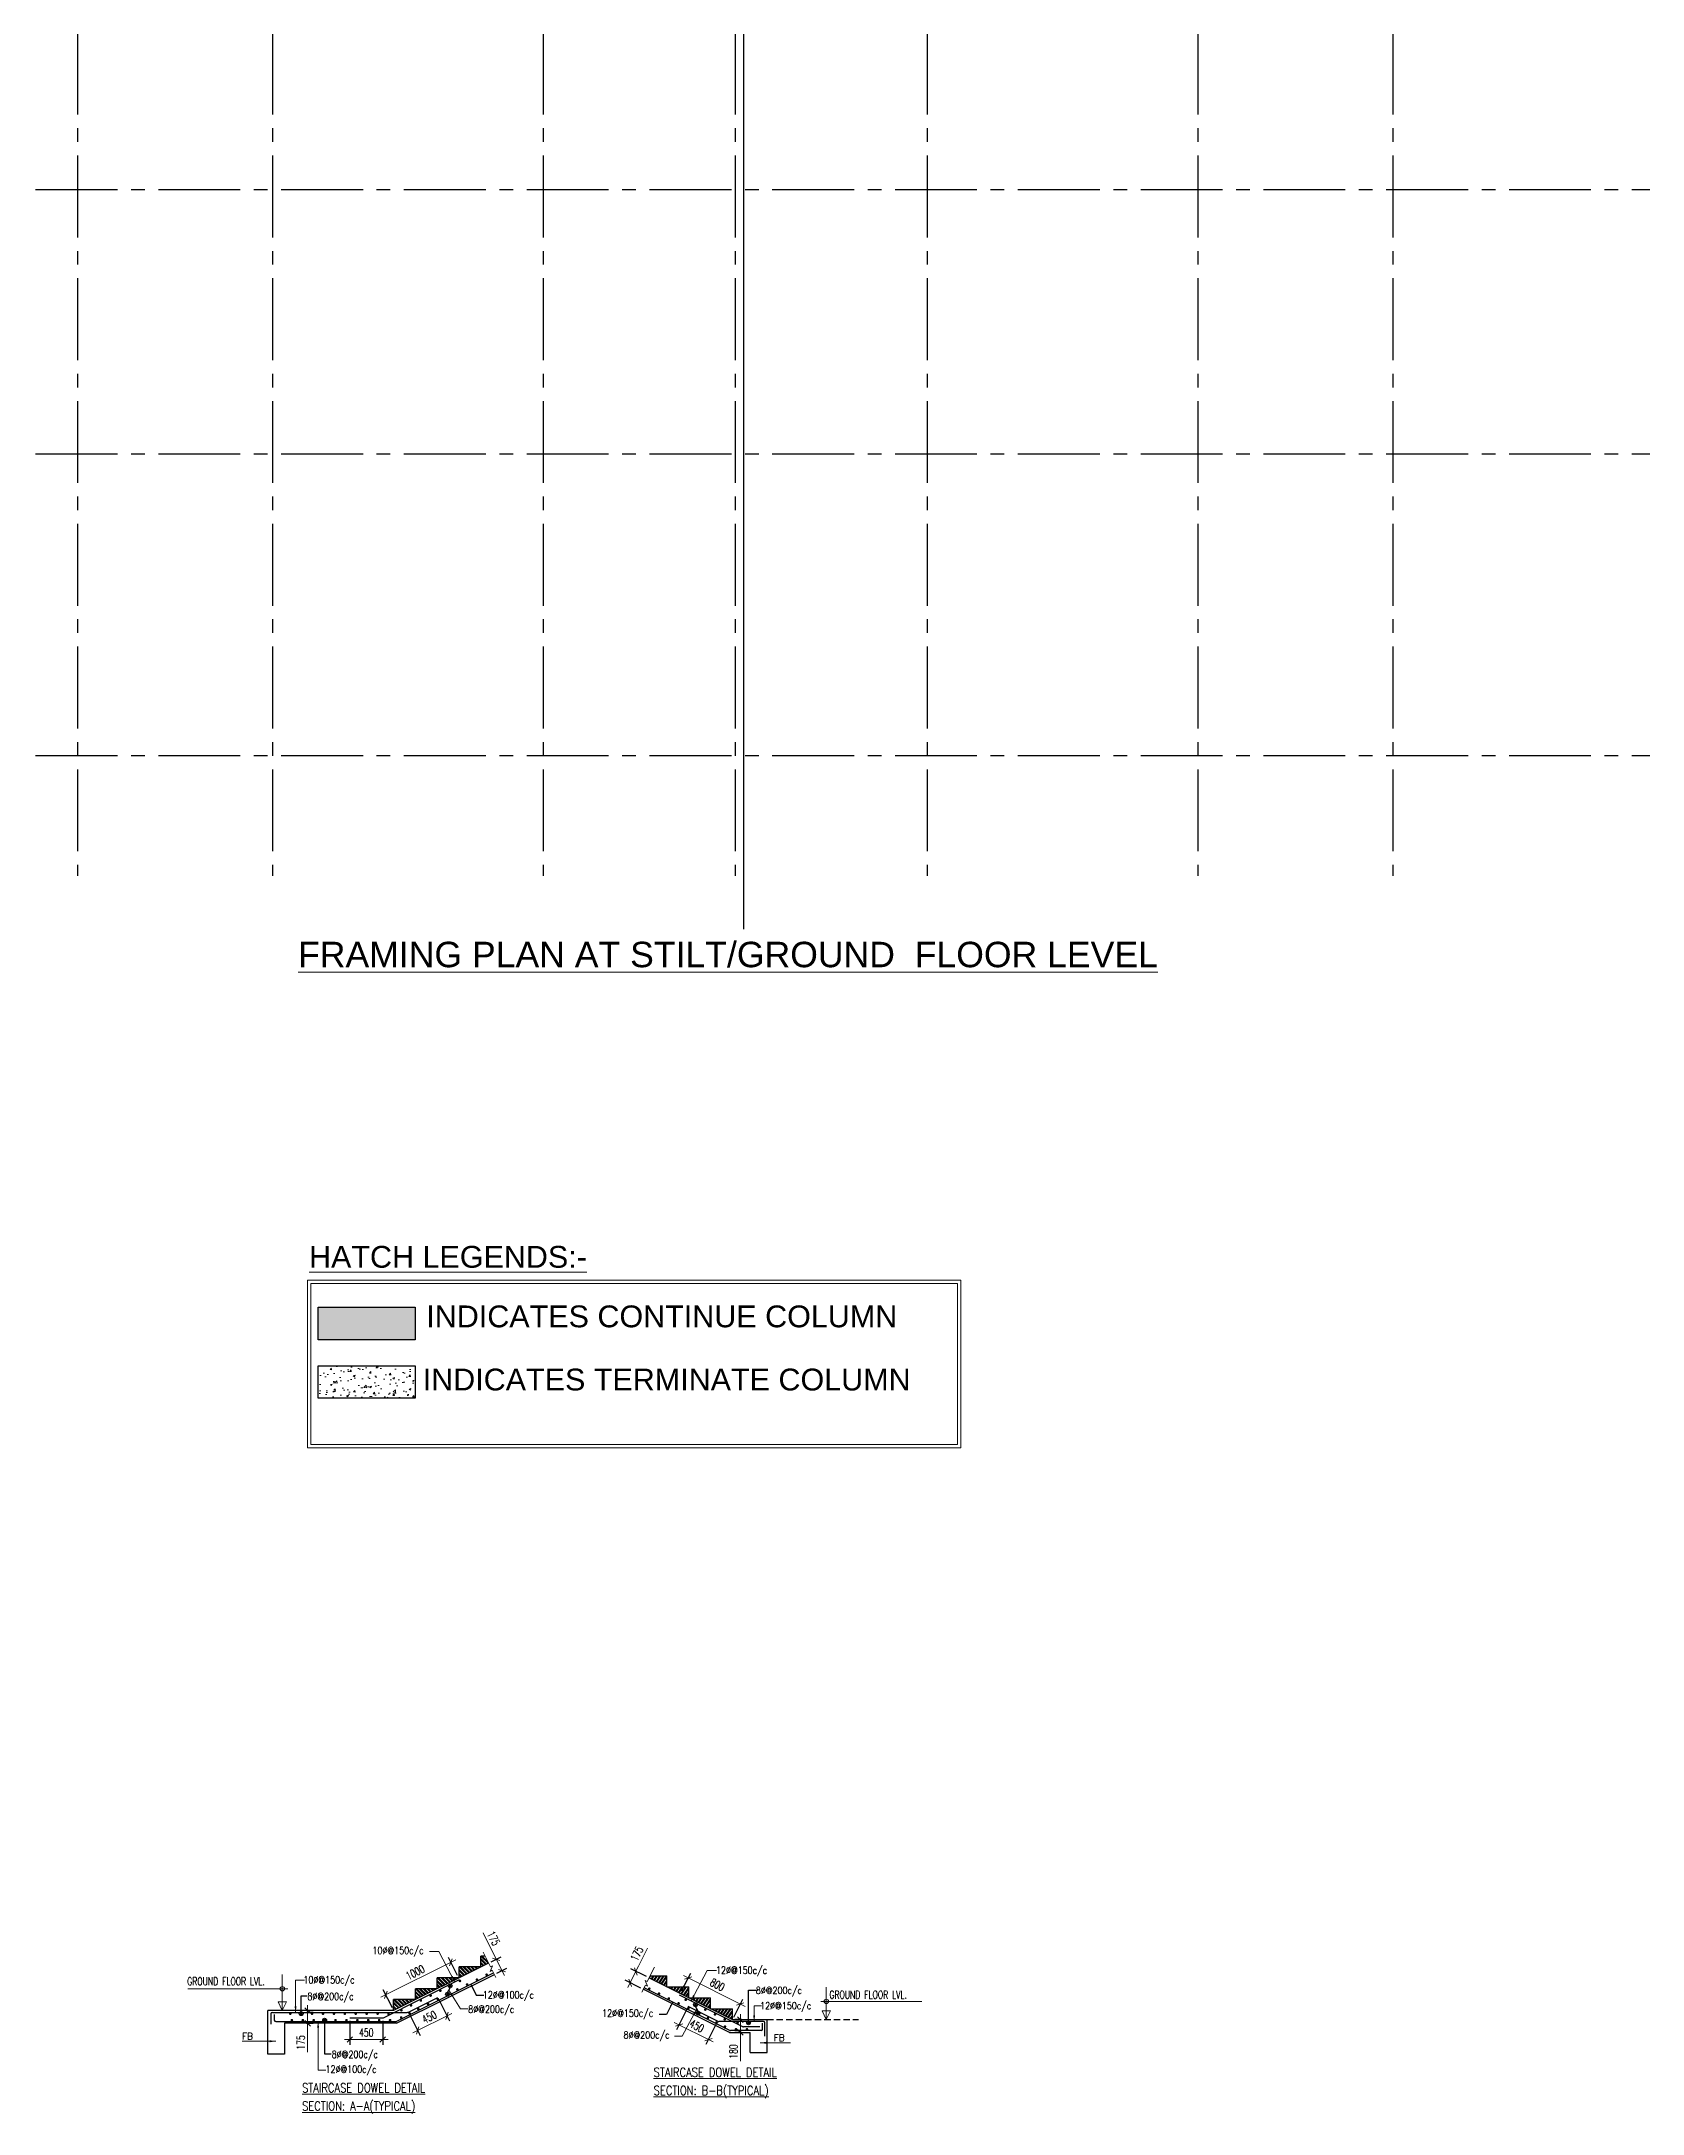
# Model space of a CAD drawing. Header units: millimetres. Extents: x 1277257 to 1543892, y 206696 to 309376.
# Drawn here: x 1394337 to 1416341, y 206696 to 235179 of the extents above; entities that cross this region are included whole.
import ezdxf

# ---------------------------------------------------------------- set-up
doc = ezdxf.new("R2010")
doc.units = ezdxf.units.MM
doc.header["$LTSCALE"] = 500
doc.header["$MEASUREMENT"] = 0
doc.header["$PDMODE"] = 34
doc.linetypes.add('HIDDEN', pattern=[0.375, 0.25, -0.125])
doc.linetypes.add('Site$0$CENTER2', pattern=[1.125, 0.75, -0.125, 0.125, -0.125])
doc.layers.get('Defpoints').update_dxf_attribs({"lineweight": 0})
for name, color, linetype, lineweight in [('A-HATCH', 8, 'Continuous', 5), ('BEAM ELE', 2, 'Continuous', 15), ('dim-M', 1, 'Continuous', 15), ('LINE', 4, 'Continuous', 18), ('NON TOWER COL.', 2, 'Continuous', 13), ('RAFT LINE', 251, 'Continuous', 0), ('ST REINF.', 4, 'Continuous', 30), ('STEEL.', 6, 'Continuous', 30), ('T1', 1, 'Continuous', 15), ('TEXT', 7, 'Continuous', 13), ('TEXT2', 3, 'Continuous', 15), ('TEXT2MM', 3, 'Continuous', 18), ('TOWER COL HATCH', 253, 'Continuous', 20)]:
    doc.layers.add(name, color=color, linetype=linetype, lineweight=lineweight)
for name, color, linetype in [('COLUMN', 1, 'Continuous'), ('GRID', 7, 'Continuous'), ('S-COLUMN-HATCH', 253, 'Continuous'), ('sec', 31, 'Continuous'), ('TOWER AREA COLUMN.', 6, 'Continuous')]:
    doc.layers.add(name, color=color, linetype=linetype)
doc.styles.add('2MM', font='romans.shx', dxfattribs={"width": 0.7})
doc.styles.add('3mm', font='arial.ttf')
doc.styles.add('BHTESHT$0$HSCC2', font='romanc.shx')
doc.styles.add('haider', font='romans.shx')
doc.styles.add('mh', font='romant.shx')
doc.dimstyles.new('HAIDER', dxfattribs={"dimtxt": 250, "dimasz": 200, "dimexe": 150, "dimexo": 150, "dimgap": 70, "dimtad": 1, "dimdec": 0, "dimzin": 0, "dimdsep": 46, "dimtxsty": 'mh', "dimblk": 'OBLIQUE', "dimcen": 100, "dimdle": 180, "dimclrd": 1, "dimclre": 1, "dimclrt": 3, "dimadec": 0, "dimazin": 0, "dimtfac": 1, "dimtdec": 0, "dimtix": 1, "dimtofl": 0, "dimtmove": 2, "dimatfit": 3, "dimfxl": 100, "dimtolj": 1, "dimtzin": 0, "dimlwd": -1, "dimarcsym": 1})
doc.dimstyles.new('PARAMVEER', dxfattribs={"dimtxt": 200, "dimasz": 100, "dimexe": 0, "dimexo": 25, "dimgap": 10, "dimtad": 1, "dimdec": 0, "dimrnd": 5, "dimzin": 0, "dimdsep": 46, "dimtxsty": '3mm', "dimblk": 'OBLIQUE', "dimcen": 0.09, "dimdle": 75, "dimclrd": 1, "dimclre": 1, "dimclrt": 3, "dimadec": 0, "dimazin": 0, "dimtfac": 1, "dimtdec": 0, "dimtmove": 1, "dimatfit": 3, "dimfxl": 100, "dimtolj": 1, "dimtzin": 0, "dimlwd": 18, "dimlwe": 5, "dimarcsym": 0})
doc.dimstyles.new('RAJESH', dxfattribs={"dimtxt": 200, "dimasz": 180, "dimexe": 100, "dimexo": 250, "dimgap": 50, "dimtad": 2, "dimdec": 0, "dimzin": 1, "dimdsep": 46, "dimtxsty": '2MM', "dimblk": 'OBLIQUE', "dimcen": 0, "dimdle": 100, "dimclrd": 1, "dimclre": 1, "dimclrt": 3, "dimadec": 0, "dimazin": 0, "dimtfac": 1, "dimtdec": 0, "dimtix": 1, "dimtmove": 2, "dimatfit": 3, "dimfxl": 1, "dimtolj": 1, "dimlwd": -1, "dimarcsym": 0})
doc.dimstyles.new('SHUIB MOD.', dxfattribs={"dimtxt": 230, "dimasz": 130, "dimexe": 100, "dimexo": 70, "dimgap": 50, "dimtad": 2, "dimdec": 0, "dimzin": 4, "dimdsep": 46, "dimtxsty": '2MM', "dimblk": 'OBLIQUE', "dimcen": 0.09, "dimdle": 100, "dimclrd": 1, "dimclre": 1, "dimclrt": 3, "dimadec": 0, "dimazin": 0, "dimtfac": 1, "dimtdec": 0, "dimtix": 1, "dimtmove": 2, "dimatfit": 3, "dimfxl": 100, "dimtolj": 1, "dimlwd": -1, "dimarcsym": 0})
pattern_1 = [(235, (437263.347, 665173.244), (30.7182017, -21.5091164), []), (235, (437245.938, 665170.175), (30.7182017, -21.5091164), [])]

# ---------------------------------------------------------------- blocks, each defined once
blk = doc.blocks.new('EEE')
at = {"layer": 'GRID', "color": 16, "linetype": 'Site$0$CENTER2', "ltscale": 3}
for points in [[(1394830.6, 258923.2), (1394830.6, 223711.9)], [(1397510.6, 258923.2), (1397510.6, 223711.9)], [(1401230.6, 258923.2), (1401230.6, 223711.9)], [(1403870.6, 258923.2), (1403870.6, 223711.9)], [(1406510.6, 258923.2), (1406510.6, 223711.9)], [(1410230.6, 258923.2), (1410230.6, 223711.9)], [(1412910.6, 258923.2), (1412910.6, 223711.9)], [(1363880.9, 233143.8), (1442964.5, 233143.8)], [(1363880.9, 229508.8), (1442964.5, 229508.8)], [(1363880.9, 225363.8), (1442964.5, 225363.8)]]:
    blk.add_lwpolyline(points, dxfattribs=at)
blk = doc.blocks.new('_Oblique')
at = {"color": 0, "linetype": 'ByBlock', "lineweight": -2}
blk.add_line((-0.5, -0.5), (0.5, 0.5), dxfattribs=at)
blk = doc.blocks.new('*D252')
at = {"layer": 'Defpoints', "color": 0, "ltscale": 100, "transparency": 16777216}
for p in [(1403226, 208561), (1403118, 208345, 0), (1403833, 207987, 0)]:
    blk.add_point(p, dxfattribs=at)
at = {"layer": 'dim-M', "color": 1, "lineweight": -2, "ltscale": 100, "transparency": 16777216}
for p, q in [((1403135, 208381), (1403259, 208628)), ((1403851, 208023), (1403975, 208270))]:
    blk.add_line(p, q, dxfattribs=at)
at = {"layer": 'dim-M', "color": 1, "ltscale": 100, "transparency": 16777216}
blk.add_line((1404008, 208170), (1403159, 208595), dxfattribs=at)
at = {"layer": 'dim-M', "color": 1, "ltscale": 100, "transparency": 16777216, "xscale": 75, "yscale": 75, "zscale": 75}
for p, rotation in [((1403226, 208561), 153.4349488229239), ((1403941, 208203), 333.4349488229239)]:
    blk.add_blockref('_Oblique', p, dxfattribs=dict(at, rotation=rotation))
at = {"layer": 'dim-M', "color": 3, "ltscale": 100, "transparency": 16777216, "insert": (1403626, 208467), "char_height": 110, "attachment_point": 5, "rotation": 333.4349, "style": '2MM'}
blk.add_mtext('\\A1;800', dxfattribs=at)
blk = doc.blocks.new('*D253')
at = {"layer": 'Defpoints', "color": 0, "ltscale": 100, "transparency": 16777216}
for p in [(1402505, 208651), (1402687, 208560, 0), (1402608, 208404, 0)]:
    blk.add_point(p, dxfattribs=at)
at = {"layer": 'dim-M', "color": 1, "ltscale": 100, "transparency": 16777216}
for p, q in [((1402665, 208970), (1402505, 208651)), ((1402394, 208427), (1402539, 208718))]:
    blk.add_line(p, q, dxfattribs=at)
at = {"layer": 'dim-M', "color": 1, "lineweight": -2, "ltscale": 100, "transparency": 16777216}
for p, q in [((1402573, 208422), (1402360, 208528)), ((1402651, 208578), (1402438, 208684))]:
    blk.add_line(p, q, dxfattribs=at)
at = {"layer": 'dim-M', "color": 1, "ltscale": 100, "transparency": 16777216, "xscale": 75, "yscale": 75, "zscale": 75}
for p, rotation in [((1402427, 208494), 243.4349488225811), ((1402505, 208651), 63.43494882258111)]:
    blk.add_blockref('_Oblique', p, dxfattribs=dict(at, rotation=rotation))
at = {"layer": 'dim-M', "color": 3, "ltscale": 100, "transparency": 16777216, "insert": (1402520, 208893), "char_height": 110, "attachment_point": 5, "rotation": 63.4349, "style": '2MM'}
blk.add_mtext('\\A1;175', dxfattribs=at)
blk = doc.blocks.new('*D250')
at = {"layer": 'Defpoints', "color": 0, "ltscale": 100, "transparency": 16777216}
for p in [(1403998, 207987, 25056799), (1403942, 207812), (1403998, 207812, 25056799)]:
    blk.add_point(p, dxfattribs=at)
at = {"layer": 'dim-M', "color": 1, "lineweight": -2, "ltscale": 100, "transparency": 16777216}
for p, q in [((1403958, 207987), (1403867, 207987)), ((1403958, 207812), (1403867, 207812))]:
    blk.add_line(p, q, dxfattribs=at)
at = {"layer": 'dim-M', "color": 1, "ltscale": 100, "transparency": 16777216}
for p, q in [((1403942, 208062), (1403942, 207737)), ((1403942, 207415), (1403942, 207812))]:
    blk.add_line(p, q, dxfattribs=at)
at = {"layer": 'dim-M', "color": 1, "ltscale": 100, "transparency": 16777216, "xscale": 75, "yscale": 75, "zscale": 75}
for p, rotation in [((1403942, 207987), 90), ((1403942, 207812), 270)]:
    blk.add_blockref('_Oblique', p, dxfattribs=dict(at, rotation=rotation))
at = {"layer": 'dim-M', "color": 3, "ltscale": 100, "transparency": 16777216, "insert": (1403847, 207549), "char_height": 110, "attachment_point": 5, "rotation": 90, "style": '2MM'}
blk.add_mtext('\\A1;180', dxfattribs=at)
blk = doc.blocks.new('*D251')
at = {"layer": 'Defpoints', "color": 0, "ltscale": 100, "transparency": 16777216}
for p in [(1403226, 208168), (1403629, 207966), (1403100, 207914)]:
    blk.add_point(p, dxfattribs=at)
at = {"layer": 'dim-M', "color": 1, "ltscale": 100, "transparency": 16777216}
blk.add_line((1403569, 207680), (1403033, 207948), dxfattribs=at)
at = {"layer": 'dim-M', "color": 1, "lineweight": -2, "ltscale": 100, "transparency": 16777216}
for p, q in [((1403208, 208132), (1403066, 207847)), ((1403611, 207931), (1403469, 207646))]:
    blk.add_line(p, q, dxfattribs=at)
at = {"layer": 'dim-M', "color": 1, "ltscale": 100, "transparency": 16777216}
for p, xscale, yscale, zscale, rotation in [((1403100, 207914), 74.99999999999999, 74.99999999999999, 74.99999999999999, 153.4349488228823), ((1403502, 207713), 75, 75, 75, 333.4349488228822)]:
    blk.add_blockref('_Oblique', p, dxfattribs=dict(at, xscale=xscale, yscale=yscale, zscale=zscale, rotation=rotation))
at = {"layer": 'dim-M', "color": 3, "ltscale": 100, "transparency": 16777216, "insert": (1403343, 207899), "char_height": 110, "attachment_point": 5, "rotation": 333.4349, "style": '2MM'}
blk.add_mtext('\\A1;450', dxfattribs=at)
blk = doc.blocks.new('*D254')
at = {"layer": 'Defpoints', "color": 0, "ltscale": 100, "transparency": 16777216}
for p in [(1399963, 208775), (1400071, 208559, 0), (1399177, 208112, 0)]:
    blk.add_point(p, dxfattribs=at)
at = {"layer": 'dim-M', "color": 1, "ltscale": 100, "transparency": 16777216}
blk.add_line((1399002, 208295), (1400030, 208809), dxfattribs=at)
at = {"layer": 'dim-M', "color": 1, "lineweight": -2, "ltscale": 100, "transparency": 16777216}
for p, q in [((1400054, 208595), (1399930, 208843)), ((1399159, 208148), (1399035, 208395))]:
    blk.add_line(p, q, dxfattribs=at)
at = {"layer": 'dim-M', "color": 1, "ltscale": 100, "transparency": 16777216, "xscale": 75, "yscale": 75, "zscale": 75}
for p, rotation in [((1399963, 208775), 26.56505117708097), ((1399069, 208328), 206.565051177081)]:
    blk.add_blockref('_Oblique', p, dxfattribs=dict(at, rotation=rotation))
at = {"layer": 'dim-M', "color": 3, "ltscale": 100, "transparency": 16777216, "insert": (1399474, 208637), "char_height": 110, "attachment_point": 5, "rotation": 26.5651, "style": '2MM'}
blk.add_mtext('\\A1;1000', dxfattribs=at)
blk = doc.blocks.new('*D255')
at = {"layer": 'Defpoints', "color": 0, "ltscale": 100, "transparency": 16777216}
for p in [(1400588, 208817), (1400482, 208765, 0), (1400561, 208608, 0)]:
    blk.add_point(p, dxfattribs=at)
at = {"layer": 'dim-M', "color": 1, "ltscale": 100, "transparency": 16777216}
for p, q in [((1400405, 209182), (1400588, 208817)), ((1400699, 208594), (1400554, 208884))]:
    blk.add_line(p, q, dxfattribs=at)
at = {"layer": 'dim-M', "color": 1, "lineweight": -2, "ltscale": 100, "transparency": 16777216}
for p, q in [((1400518, 208783), (1400655, 208851)), ((1400597, 208626), (1400733, 208694))]:
    blk.add_line(p, q, dxfattribs=at)
at = {"layer": 'dim-M', "color": 1, "ltscale": 100, "transparency": 16777216}
for p, xscale, yscale, zscale, rotation in [((1400588, 208817), 75, 75, 75, 116.5650511774189), ((1400666, 208661), 75.00000000000001, 75.00000000000001, 75.00000000000001, 296.5650511774189)]:
    blk.add_blockref('_Oblique', p, dxfattribs=dict(at, xscale=xscale, yscale=yscale, zscale=zscale, rotation=rotation))
at = {"layer": 'dim-M', "color": 3, "ltscale": 100, "transparency": 16777216, "insert": (1400550, 209105), "char_height": 110, "attachment_point": 5, "rotation": 296.5651, "style": '2MM'}
blk.add_mtext('\\A1;175', dxfattribs=at)
blk = doc.blocks.new('*D256')
at = {"layer": 'Defpoints', "color": 0, "ltscale": 100, "transparency": 16777216}
for p in [(1398576, 208011, 25056799), (1399026, 208011, 25056799), (1398576, 207714)]:
    blk.add_point(p, dxfattribs=at)
at = {"layer": 'dim-M', "color": 1, "lineweight": -2, "ltscale": 100, "transparency": 16777216}
for p, q in [((1398576, 207971), (1398576, 207639)), ((1399026, 207971), (1399026, 207639))]:
    blk.add_line(p, q, dxfattribs=at)
at = {"layer": 'dim-M', "color": 1, "ltscale": 100, "transparency": 16777216}
blk.add_line((1399101, 207714), (1398501, 207714), dxfattribs=at)
at = {"layer": 'dim-M', "color": 1, "ltscale": 100, "transparency": 16777216, "xscale": 75, "yscale": 75, "zscale": 75, "rotation": 180}
blk.add_blockref('_Oblique', (1398576, 207714), dxfattribs=at)
at = {"layer": 'dim-M', "color": 1, "ltscale": 100, "transparency": 16777216, "xscale": 75, "yscale": 75, "zscale": 75}
blk.add_blockref('_Oblique', (1399026, 207714), dxfattribs=at)
at = {"layer": 'dim-M', "color": 3, "ltscale": 100, "transparency": 16777216, "insert": (1398801, 207809), "char_height": 110, "attachment_point": 5, "style": '2MM'}
blk.add_mtext('\\A1;450', dxfattribs=at)
blk = doc.blocks.new('*D257')
at = {"layer": 'Defpoints', "color": 0, "ltscale": 100, "transparency": 16777216}
for p in [(1397939, 208112, 25056799), (1397939, 207937, 25056799), (1397995, 207937)]:
    blk.add_point(p, dxfattribs=at)
at = {"layer": 'dim-M', "color": 1, "lineweight": -2, "ltscale": 100, "transparency": 16777216}
for p, q in [((1397979, 208112), (1398070, 208112)), ((1397979, 207937), (1398070, 207937))]:
    blk.add_line(p, q, dxfattribs=at)
at = {"layer": 'dim-M', "color": 1, "ltscale": 100, "transparency": 16777216}
for p, q in [((1397995, 208187), (1397995, 207862)), ((1397995, 207540), (1397995, 207937))]:
    blk.add_line(p, q, dxfattribs=at)
at = {"layer": 'dim-M', "color": 1, "ltscale": 100, "transparency": 16777216, "xscale": 75, "yscale": 75, "zscale": 75}
for p, rotation in [((1397995, 208112), 90), ((1397995, 207937), 270)]:
    blk.add_blockref('_Oblique', p, dxfattribs=dict(at, rotation=rotation))
at = {"layer": 'dim-M', "color": 3, "ltscale": 100, "transparency": 16777216, "insert": (1397900, 207673), "char_height": 110, "attachment_point": 5, "rotation": 90, "style": '2MM'}
blk.add_mtext('\\A1;175', dxfattribs=at)
blk = doc.blocks.new('*D258')
at = {"layer": 'Defpoints', "color": 0, "ltscale": 100, "transparency": 16777216}
for p in [(1399784, 208292), (1399381, 208091), (1399911, 208039)]:
    blk.add_point(p, dxfattribs=at)
at = {"layer": 'dim-M', "color": 1, "lineweight": -2, "ltscale": 100, "transparency": 16777216}
for p, q in [((1399802, 208257), (1399944, 207972)), ((1399399, 208055), (1399542, 207771))]:
    blk.add_line(p, q, dxfattribs=at)
at = {"layer": 'dim-M', "color": 1, "ltscale": 100, "transparency": 16777216}
blk.add_line((1399441, 207804), (1399978, 208073), dxfattribs=at)
at = {"layer": 'dim-M', "color": 1, "ltscale": 100, "transparency": 16777216, "xscale": 75, "yscale": 75, "zscale": 75}
for p, rotation in [((1399911, 208039), 26.56505117713102), ((1399508, 207838), 206.565051177131)]:
    blk.add_blockref('_Oblique', p, dxfattribs=dict(at, rotation=rotation))
at = {"layer": 'dim-M', "color": 3, "ltscale": 100, "transparency": 16777216, "insert": (1399667, 208023), "char_height": 110, "attachment_point": 5, "rotation": 26.5651, "style": '2MM'}
blk.add_mtext('\\A1;450', dxfattribs=at)
blk = doc.blocks.new('*D443')
at = {"layer": 'Defpoints', "color": 0, "ltscale": 10, "transparency": 16777216}
for p in [(1384686, 233574), (1385140, 233574), (1384686, 233259), (1425196, 224734), (1426566, 224734), (1426566, 224257)]:
    blk.add_point(p, dxfattribs=at)
at = {"layer": 'S-COLUMN-HATCH', "color": 1, "linetype": 'Continuous', "lineweight": 18, "ltscale": 10, "transparency": 16777216}
for p, q in [((1385461, 233513), (1385461, 233976)), ((1385140, 233184), (1385140, 233649)), ((1385140, 233416), (1385461, 233513)), ((1425121, 224257), (1426641, 224257))]:
    blk.add_line(p, q, dxfattribs=at)
at = {"layer": 'S-COLUMN-HATCH', "color": 1, "linetype": 'Continuous', "lineweight": 5, "ltscale": 10, "transparency": 16777216}
for p, q in [((1385140, 233574), (1385140, 233574)), ((1385140, 233259), (1385140, 233259)), ((1425196, 224257), (1425196, 224257)), ((1426566, 224257), (1426566, 224257))]:
    blk.add_line(p, q, dxfattribs=at)
at = {"layer": 'S-COLUMN-HATCH', "color": 1, "lineweight": 18, "ltscale": 10, "transparency": 16777216, "xscale": 100, "yscale": 100, "zscale": 100}
for p, rotation in [((1385140, 233574), 90), ((1385140, 233259), 270), ((1425196, 224257), 180)]:
    blk.add_blockref('_Oblique', p, dxfattribs=dict(at, rotation=rotation))
blk.add_blockref('_Oblique', (1426566, 224257), dxfattribs=at)
at = {"layer": 'S-COLUMN-HATCH', "color": 4, "ltscale": 10, "transparency": 16777216, "insert": (1385349, 233744), "char_height": 200, "attachment_point": 5, "rotation": 90, "style": '3mm'}
blk.add_mtext('\\A1;315', dxfattribs=at)
at = {"layer": 'S-COLUMN-HATCH', "color": 4, "ltscale": 10, "transparency": 16777216, "insert": (1425881, 224369), "char_height": 200, "attachment_point": 5, "style": '3mm'}
blk.add_mtext('\\A1;1370', dxfattribs=at)

msp = doc.modelspace()

# ---------------------------------------------------------------- hatches: boundary and pattern name
at = {"layer": 'A-HATCH'}
h = msp.add_hatch(dxfattribs=at)
h.set_pattern_fill('ANSI32', color=1, scale=100, angle=90)
h.set_pattern_definition([(135, (365905.66, 662674.418), (-26.5165043, -26.5165043), []), (135, (365905.66, 662692.096), (-26.5165043, -26.5165043), [])])
h.paths.add_polyline_path([(1400482.5, 208764.6), (1400433.9, 208861.9), (1400377, 208861.9), (1400377, 208711.9)])
h = msp.add_hatch(dxfattribs=at)
h.set_pattern_fill('ANSI32', color=1, scale=100, angle=90)
h.set_pattern_definition([(135, (365305.66, 662374.418), (-26.5165043, -26.5165043), []), (135, (365305.66, 662392.096), (-26.5165043, -26.5165043), [])])
h.paths.add_polyline_path([(1400077, 208561.9), (1399777, 208561.9), (1399777, 208411.9)])
h = msp.add_hatch(dxfattribs=at)
h.set_pattern_fill('ANSI32', color=1, scale=100, angle=90)
h.set_pattern_definition([(135, (365605.66, 662524.418), (-26.5165043, -26.5165043), []), (135, (365605.66, 662542.096), (-26.5165043, -26.5165043), [])])
h.paths.add_polyline_path([(1400377, 208711.9), (1400077, 208711.9), (1400077, 208561.9)])
h = msp.add_hatch(dxfattribs=at)
h.set_pattern_fill('ANSI32', color=1, scale=100, angle=190)
h.set_pattern_definition(pattern_1)
h.paths.add_polyline_path([(1402700, 208587.1), (1402686.6, 208560.3), (1402933.2, 208437.1), (1402933.2, 208587.1)])
h = msp.add_hatch(dxfattribs=at)
h.set_pattern_fill('ANSI32', color=1, scale=100, angle=90)
h.set_pattern_definition([(135, (364705.66, 662074.418), (-26.5165043, -26.5165043), []), (135, (364705.66, 662092.096), (-26.5165043, -26.5165043), [])])
h.paths.add_polyline_path([(1399477, 208261.9), (1399177, 208261.9), (1399177, 208111.9)])
h = msp.add_hatch(dxfattribs=at)
h.set_pattern_fill('ANSI32', color=1, scale=100, angle=90)
h.set_pattern_definition([(135, (365005.66, 662224.418), (-26.5165043, -26.5165043), []), (135, (365005.66, 662242.096), (-26.5165043, -26.5165043), [])])
h.paths.add_polyline_path([(1399777, 208411.9), (1399477, 208411.9), (1399477, 208261.9)])
h = msp.add_hatch(dxfattribs=at)
h.set_pattern_fill('ANSI32', color=1, scale=100, angle=190)
h.set_pattern_definition(pattern_1)
h.paths.add_polyline_path([(1403233.2, 208437.1), (1402933.2, 208437.1), (1403233.2, 208287.1)])
h = msp.add_hatch(dxfattribs=at)
h.set_pattern_fill('ANSI32', color=1, scale=100, angle=190)
h.set_pattern_definition(pattern_1)
h.paths.add_polyline_path([(1403533.2, 208287.1), (1403233.2, 208287.1), (1403533.2, 208137.1)])
h = msp.add_hatch(dxfattribs=at)
h.set_pattern_fill('ANSI32', color=1, scale=100, angle=190)
h.set_pattern_definition(pattern_1)
h.paths.add_polyline_path([(1403833.2, 208137.1), (1403533.2, 208137.1), (1403833.2, 207987.1)])
at = {"layer": 'NON TOWER COL.', "linetype": 'Continuous', "lineweight": 20}
h = msp.add_hatch(dxfattribs=at)
h.set_pattern_fill('AR-CONC', color=1, scale=1.485, style=0)
h.set_pattern_definition([(50, (1271566.83, 243083.33), (270.54423, -23.66954), [28.28925, -311.18175]), (355, (1271566.83, 243083.33), (-52.3365, 283.7194), [22.6314, -248.94627]), (100.45144, (1271589.37, 243081.36), (218.20775, 260.04986), [24.04216, -264.464]), (46.1842, (1271566.83, 243158.77), (402.5524, -62.43286), [42.4339, -466.7726]), (96.63556, (1271600.37, 243153.56), (352.5451, 367.4278), [36.0633, -396.6964]), (351.18415, (1271566.83, 243158.77), (352.5451, 367.4278), [33.947, -373.4177]), (21, (1271604.54, 243139.9), (225.14737, -151.86382), [28.28925, -311.18175]), (326, (1271604.54, 243139.9), (91.776, 273.51913), [22.6314, -248.9454]), (71.45144, (1271623.3, 243127.25), (316.9234, 121.6553), [24.04216, -264.46356]), (37.5, (1271566.83, 243083.33), (4.586576, 125.56423), [0, -245.92788, 0, -252.7173, 0, -249.88838]), (7.5, (1271566.83, 243083.33), (99.2272, 148.76815), [0, -144.08658, 0, -240.27003, 0, -95.24047]), (327.5, (1271482.71, 243083.33), (201.35203, -8.507185), [0, -94.2975, 0, -294.2082, 0, -390.39165]), (317.5, (1271445, 243083.33), (219.97183, 37.75834), [0, -122.58675, 0, -195.38442, 0, -277.23465])])
h.paths.add_polyline_path([(1398137.3, 216976.3), (1398137.3, 216530.8), (1399473.8, 216530.8), (1399473.8, 216976.3)])
at = {"layer": 'TOWER COL HATCH'}
h = msp.add_hatch(color=256, dxfattribs=at)
h.dxf.hatch_style = 1
h.paths.add_polyline_path([(1398138.4, 217778.6), (1398138.4, 217333.1), (1399474.9, 217333.1), (1399474.9, 217778.6)])

# ---------------------------------------------------------------- linework, layer by layer
at = {"layer": 'BEAM ELE', "color": 1}
for points, elevation in [([(1400407.5, 208914.5), (1400507.7, 208714.1), (1400536.5, 208728.5), (1400503.3, 208651.1), (1400532.1, 208665.5), (1400580.7, 208568.3)], -24457219.7), ([(1402761.6, 208710.2), (1402661.3, 208509.8), (1402632.6, 208524.2), (1402665.8, 208446.8), (1402637, 208461.2), (1402588.4, 208364)], -25056798.6)]:
    msp.add_lwpolyline(points, dxfattribs=dict(at, elevation=elevation))
at = {"layer": 'COLUMN', "color": 4}
for points, elevation in [([(1398138.4, 217778.6), (1399474.9, 217778.6), (1399474.9, 217333.1), (1398138.4, 217333.1)], 9.6), ([(1398137.3, 216976.3), (1399473.8, 216976.3), (1399473.8, 216530.8), (1398137.3, 216530.8)], 19.2)]:
    msp.add_lwpolyline(points, close=True, dxfattribs=dict(at, elevation=elevation))
at = {"layer": 'LINE', "color": 1, "linetype": 'Continuous', "lineweight": -2}
for p, q in [((1399917.7, 208361.4), (1399953.4, 208426, -25056798.6)), ((1403360.7, 208102.3, 0), (1403325, 208166.9, -25056798.6))]:
    msp.add_line(p, q, dxfattribs=at)
at = {"layer": 'LINE', "color": 1, "linetype": 'Continuous', "lineweight": -2, "elevation": 0}
for points in [[(1397905.9, 208095), (1397905.9, 208313.2), (1397986.9, 208313.2)], [(1404054.2, 207970.2), (1404054.2, 208392.7), (1404157.7, 208392.7)], [(1398228.1, 207953.8), (1398228.1, 207515.2), (1398320.3, 207515.2)]]:
    msp.add_lwpolyline(points, dxfattribs=at)
at = {"layer": 'LINE', "color": 1, "linetype": 'Continuous', "lineweight": -2}
for centre in [(1399917.7, 208335.3), (1399953.4, 208452.2, -25056798.6), (1403325, 208193.1, -25056798.6), (1397905.9, 208068.9, 0), (1398228.1, 207979.9, 0), (1403360.7, 208076.1, 0), (1404054.2, 207944, 0)]:
    msp.add_circle(centre, 26.2, dxfattribs=at)
at = {"layer": 'RAFT LINE', "color": 7}
for points in [[(1397990.9, 218152.6), (1406972.7, 218152.6), (1406972.7, 215845), (1397990.9, 215845)], [(1398039.7, 218103.9), (1406923.9, 218103.9), (1406923.9, 215893.7), (1398039.7, 215893.7)]]:
    msp.add_lwpolyline(points, close=True, dxfattribs=at)
at = {"layer": 'S-COLUMN-HATCH', "color": 4, "ltscale": 10}
msp.add_line((1403985.6, 264405.3), (1403985.6, 222975.4), dxfattribs=at)
at = {"layer": 'sec', "color": 3, "linetype": 'ByBlock'}
for p, q in [((1400433.9, 208861.9), (1400377, 208861.9)), ((1400377, 208711.9), (1400377, 208861.9)), ((1400482.5, 208764.6), (1399177, 208111.9)), ((1399218.3, 207936.9), (1400560.7, 208608.1)), ((1400077, 208561.9), (1399777, 208561.9)), ((1399777, 208411.9), (1399777, 208561.9)), ((1400377, 208711.9), (1400077, 208711.9)), ((1400077, 208561.9), (1400077, 208711.9)), ((1402686.6, 208560.3, 0), (1403833.2, 207987.1, 0)), ((1402700, 208587.1, 0), (1402933.2, 208587.1, 0)), ((1402933.2, 208437.1, 0), (1402933.2, 208587.1, 0)), ((1399477, 208261.9), (1399177, 208261.9)), ((1399177, 208111.9), (1399177, 208261.9)), ((1399777, 208411.9), (1399477, 208411.9)), ((1399477, 208261.9), (1399477, 208411.9)), ((1403791.8, 207812.1, 0), (1402608.3, 208403.8, 0)), ((1402933.2, 208437.1, 0), (1403233.2, 208437.1, 0)), ((1403233.2, 208287.1, 0), (1403233.2, 208437.1, 0)), ((1403233.2, 208287.1, 0), (1403533.2, 208287.1, 0)), ((1403533.2, 208137.1, 0), (1403533.2, 208287.1, 0)), ((1399177, 208111.9, 0), (1397447, 208111.9, 0)), ((1397447, 207511.9, 0), (1397447, 208111.9, 0)), ((1399218.3, 207936.9, 0), (1397677, 207936.9, 0)), ((1397677, 207936.9, 0), (1397677, 207511.9, 0)), ((1403533.2, 208137.1, 0), (1403833.2, 208137.1, 0)), ((1403833.2, 207987.1, 0), (1403833.2, 208137.1, 0)), ((1403833.2, 207987.1, 0), (1404308.2, 207987.1, 0)), ((1404308.2, 207537.1, 0), (1404308.2, 207987.1, 0)), ((1403791.8, 207812.1, 0), (1404078.2, 207812.1, 0)), ((1404078.2, 207537.1, 0), (1404078.2, 207812.1, 0)), ((1397677, 207511.9, 0), (1397447, 207511.9, 0)), ((1404078.2, 207537.1, 0), (1404308.2, 207537.1))]:
    msp.add_line(p, q, dxfattribs=at)
at = {"layer": 'sec', "color": 3, "linetype": 'HIDDEN', "ltscale": 0.7}
msp.add_line((1404308.2, 207987.1, 0), (1405564.7, 207987.1, 0), dxfattribs=at)
at = {"layer": 'ST REINF.', "color": 4}
for p, q in [((1399035.3, 208013.1, -25056800.8), (1400082.6, 208536.8, -25056800.8)), ((1399220.8, 207966.1, -25056800.8), (1400549.6, 208630.5, -25056800.8)), ((1399381.4, 208091.1, -25056800.8), (1399783.9, 208292.4, -25056800.8)), ((1403789.3, 207841.3, -25056800.8), (1402619.5, 208426.2, -25056800.8)), ((1403974.8, 207888.3, -25056800.8), (1403106.4, 208322.5, -25056800.8)), ((1397490, 208066.9, -25056800.8), (1397490, 207926.7, -25056800.8)), ((1397510, 208086.9, -25056800.8), (1399363.5, 208086.9, -25056800.8)), ((1397535.9, 208055.9, -25056800.8), (1397535.9, 207981.9, -25056800.8)), ((1397555.9, 207961.9, -25056800.8), (1399203, 207961.9, -25056800.8)), ((1398576.4, 208011, -25056800.8), (1399026.4, 208011, -25056800.8)), ((1403628.7, 207966.3, -25056800.8), (1403226.2, 208167.5, -25056800.8)), ((1404258.5, 207962.1, 0), (1403646.6, 207962.1, 0)), ((1404247.8, 207857.1, 0), (1404247.8, 207939.5, 0)), ((1404278.5, 207760.8, 0), (1404278.5, 207942.1, 0)), ((1404227.8, 207837.1, 0), (1403807.2, 207837.1, 0)), ((1404208.8, 207886.2, -25056800.8), (1403983.8, 207886.2, -25056800.8))]:
    msp.add_line(p, q, dxfattribs=at)
at = {"layer": 'ST REINF.', "color": 4, "const_width": 18}
for points, elevation in [([(1400078.7, 208519.4, -1), (1400096.7, 208519.4, -1)], -25056798.6), ([(1399541.4, 208250.6, -1), (1399559.4, 208250.6, -1)], -25056798.6), ([(1399675.7, 208317.8, -1), (1399693.7, 208317.8, -1)], -25056798.6), ([(1399810.1, 208385, -1), (1399828.1, 208385, -1)], -25056798.6), ([(1399944.4, 208452.2, -1), (1399962.4, 208452.2, -1)], -25056798.6), ([(1402698.6, 208411.7, 1), (1402680.6, 208411.7, 1)], 0), ([(1402832.7, 208344.6, 1), (1402814.7, 208344.6, 1)], 0), ([(1402967.1, 208277.4, 1), (1402949.1, 208277.4, 1)], 0), ([(1403101.4, 208210.4, 1), (1403083.4, 208210.4, 1)], 0), ([(1403200.1, 208260.2, 1), (1403182.1, 208260.2, 1)], -25056798.6), ([(1403334.4, 208193, 1), (1403316.4, 208193, 1)], -25056798.6), ([(1397764.9, 208068.9, 1), (1397746.9, 208068.9, 1)], 0), ([(1397787.1, 207979.9, 1), (1397769.1, 207979.9, 1)], 0), ([(1397914.9, 208068.9, 1), (1397896.9, 208068.9, 1)], 0), ([(1397937.1, 207979.9, 1), (1397919.1, 207979.9, 1)], 0), ([(1398064.9, 208068.9, 1), (1398046.9, 208068.9, 1)], 0), ([(1398087.1, 207979.9, 1), (1398069.1, 207979.9, 1)], 0), ([(1398214.9, 208068.9, 1), (1398196.9, 208068.9, 1)], 0), ([(1398237.1, 207979.9, 1), (1398219.1, 207979.9, 1)], 0), ([(1398364.9, 208068.9, 1), (1398346.9, 208068.9, 1)], 0), ([(1398387.1, 207979.9, 1), (1398369.1, 207979.9, 1)], 0), ([(1398514.9, 208068.9, 1), (1398496.9, 208068.9, 1)], 0), ([(1398537.1, 207979.9, 1), (1398519.1, 207979.9, 1)], 0), ([(1398664.9, 208068.9, 1), (1398646.9, 208068.9, 1)], 0), ([(1398687.1, 207979.9, 1), (1398669.1, 207979.9, 1)], 0), ([(1398814.9, 208068.9, 1), (1398796.9, 208068.9, 1)], 0), ([(1398837.1, 207979.9, 1), (1398819.1, 207979.9, 1)], 0), ([(1398964.9, 208068.9, 1), (1398946.9, 208068.9, 1)], 0), ([(1398987.1, 207979.9, 1), (1398969.1, 207979.9, 1)], 0), ([(1399114.9, 208068.9, 1), (1399096.9, 208068.9, 1)], 0), ([(1399137.1, 207979.9, 1), (1399119.1, 207979.9, 1)], 0), ([(1399273.9, 208116.8, -1), (1399291.9, 208116.8, -1)], -25056798.6), ([(1399407.4, 208183.2, -1), (1399425.4, 208183.2, -1)], -25056798.6), ([(1403235.4, 208143.3, 1), (1403217.4, 208143.3, 1)], 0), ([(1403369.7, 208076.1, 1), (1403351.7, 208076.1, 1)], 0), ([(1403468.7, 208125.8, 1), (1403450.7, 208125.8, 1)], -25056798.6), ([(1403503.9, 208009.1, 1), (1403485.9, 208009.1, 1)], 0), ([(1403602.7, 208058.4, 1), (1403584.7, 208058.4, 1)], -25056798.6), ([(1403623.8, 207948.7, 1), (1403605.8, 207948.7, 1)], 0), ([(1403736.2, 207992, 1), (1403718.2, 207992, 1)], -25056798.6), ([(1403895.2, 207944, -1), (1403913.2, 207944, -1)], 0), ([(1404045.2, 207944, -1), (1404063.2, 207944, -1)], 0), ([(1403739, 207891.3, 1), (1403721, 207891.3, 1)], 0), ([(1403873, 207855.1, -1), (1403891, 207855.1, -1)], 0), ([(1404023, 207855.1, -1), (1404041, 207855.1, -1)], 0)]:
    msp.add_lwpolyline(points, format="xyb", close=True, dxfattribs=dict(at, elevation=elevation))
for points in [[(1400311.7, 208536.6, -1), (1400329.7, 208536.6, -1)], [(1400446.1, 208603.8, -1), (1400464.1, 208603.8, -1)], [(1399640.4, 208201, -1), (1399658.4, 208201, -1)], [(1399774.7, 208268.2, -1), (1399792.7, 208268.2, -1)], [(1399908.7, 208335.3, -1), (1399926.7, 208335.3, -1)], [(1400043.1, 208402.2, -1), (1400061.1, 208402.2, -1)], [(1400177.4, 208469.4, -1), (1400195.4, 208469.4, -1)], [(1399271.1, 208016.1, -1), (1399289.1, 208016.1, -1)], [(1399386.3, 208073.6, -1), (1399404.3, 208073.6, -1)], [(1399506.2, 208133.9, -1), (1399524.2, 208133.9, -1)]]:
    msp.add_lwpolyline(points, format="xyb", close=True, dxfattribs=at)
at = {"layer": 'ST REINF.', "color": 4}
for centre, radius, start, end in [((1397510, 208066.9, -25056800.8), 20, 90, 180), ((1397555.9, 207981.9, -25056800.8), 20, 180, 270), ((1399026.4, 208031, -25056800.8), 20, 270, 296.56505), ((1399203, 208001.9, -25056800.8), 40, 270, 296.56505), ((1399279.8, 208018, -25056800.8), 20, 270, 296.56505), ((1399363.5, 208126.9, -25056800.8), 40, 270, 296.56505), ((1403646.6, 208002.1, -25056800.8), 40, 243.43495, 270), ((1404258.5, 207942.1, 0), 20, 0, 90), ((1403730.3, 207893.2, -25056800.8), 20, 243.43495, 270), ((1403807.2, 207877.1, -25056800.8), 40, 243.43495, 270), ((1403983.8, 207906.2, -25056800.8), 20, 243.43495, 270), ((1404227.8, 207857.1, 0), 20, 270, 0)]:
    msp.add_arc(centre, radius, start, end, dxfattribs=at)
at = {"layer": 'STEEL.', "color": 5, "lineweight": 15}
for p, q in [((1397646.7, 208606.8, 0), (1397646.7, 208111.9, 0)), ((1397724, 208411.9, 211991.9), (1396349.7, 208411.9, 211991.9)), ((1397646.7, 208111.9, 0), (1397588.7, 208232.4, 0)), ((1397588.7, 208232.4, 0), (1397704.8, 208232.4, 0)), ((1397646.7, 208111.9, 0), (1397704.8, 208232.4, 0)), ((1405045.9, 208237.4, -24844806.7), (1406434.4, 208237.4, -24844806.7)), ((1405123.2, 208432.4, -25056798.6), (1405123.2, 207987.1, -25056798.6)), ((1405181.2, 208107.6, -25056798.6), (1405065.1, 208107.6, -25056798.6)), ((1405123.2, 207987.1, -25056798.6), (1405065.1, 208107.6, -25056798.6)), ((1405123.2, 207987.1, -25056798.6), (1405181.2, 208107.6, -25056798.6))]:
    msp.add_line(p, q, dxfattribs=at)
for centre in [(1397646.7, 208411.9, 211991.9), (1405123.2, 208237.4, -24844806.7)]:
    msp.add_circle(centre, 30.3, dxfattribs=at)

# ---------------------------------------------------------------- block references
at = {"layer": 'GRID', "color": 4}
msp.add_blockref('EEE', (0, 0), dxfattribs=at)

# ---------------------------------------------------------------- texts
at = {"layer": 'TEXT', "color": 3, "ltscale": 0.5, "style": 'haider', "width": 0.8}
for s, p in [('10%%C@150c/c', (1398886.1, 208889.2, -50113599.4)), ('10%%C@150c/c', (1397937, 208485, 48106023.5)), ('12%%C@150c/c', (1403606.8, 208616.4, -50113599.4)), ('8%%C@200c/c', (1397991.5, 208256.9, 0)), ('12%%C@100c/c', (1400403.4, 208277.3, -25056800.8)), ('8%%C@200c/c', (1404154.8, 208340, 0)), ('12%%C@150c/c', (1404213.1, 208129.6, 48106023.5)), ('8%%C@200c/c', (1400202, 208080.4, -12528397.2)), ('12%%C@150c/c', (1402042, 208026.5, -25056800.8)), ('8%%C@200c/c', (1402336.2, 207725.8, -12528397.2)), ('12%%C@100c/c', (1398240.6, 207255.5, 0)), ('8%%C@200c/c', (1398325.7, 207459.8, 0))]:
    msp.add_text(s, height=100, dxfattribs=at).set_placement(p)
at = {"layer": 'TEXT', "color": 1, "style": 'haider'}
for p in [(1397091.8, 207714.4, 13643751.9), (1404401.5, 207693.1, 13643751.9)]:
    msp.add_text('FB', height=90, dxfattribs=at).set_placement(p)
at = {"layer": 'TEXT2', "color": 1, "lineweight": 15, "style": 'BHTESHT$0$HSCC2', "width": 0.7}
for p in [(1396340.3, 208459.2, 211991.9), (1405165.3, 208275.3, -24844806.7)]:
    msp.add_text('GROUND FLOOR LVL.', height=110, dxfattribs=at).set_placement(p)
at = {"layer": 'TEXT2', "style": 'BHTESHT$0$HSCC2', "width": 0.8}
for s, p in [('%%USTAIRCASE DOWEL DETAIL', (1397918.5, 206987.7, -2007576.1)), ('%%USTAIRCASE DOWEL DETAIL', (1402750.3, 207200.9, -2007576.1)), ('%%USECTION: B-B(TYPICAL)', (1402750.3, 206951.2, -2007576.1)), ('%%USECTION: A-A(TYPICAL)', (1397918.5, 206737.9, -2007576.1))]:
    msp.add_text(s, height=125, dxfattribs=at).set_placement(p)
at = {"layer": 'TEXT2MM', "linetype": 'Continuous', "style": '3mm'}
for s, height, p in [('%%UFRAMING PLAN AT STILT/GROUND  FLOOR LEVEL', 350, (1397863.1, 222453.5, 0)), ('%%UHATCH LEGENDS:-', 300, (1398013.7, 218322.7)), ('INDICATES CONTINUE COLUMN', 300, (1399625.9, 217504, 9.6)), ('INDICATES TERMINATE COLUMN', 300, (1399576.3, 216635.9, 28.8))]:
    msp.add_text(s, height=height, dxfattribs=at).set_placement(p)

# ---------------------------------------------------------------- dimensions: what is measured, and where the dimension line sits
at = {"layer": 'dim-M', "ltscale": 100}
for base, p1, p2, angle, text, picture, middle, dimtype in [((1400587.5, 208817.2, -24457219.7), (1400560.7, 208608.1, -24457219.7), (1400482.5, 208764.6, -24457219.7), 116.56505, '175', '*D255', (1400340.3, 209000.4, -24457219.7), 161), ((1402505.4, 208650.9, -25056798.6), (1402608.3, 208403.8, -25056798.6), (1402686.6, 208560.3, -25056798.6), 63.43495, '175', '*D253', (1402674.1, 208816, -25056798.6), 161), ((1397994.9, 207936.9, -25056798.6), (1397939.1, 208111.9, 0), (1397939.1, 207936.9, 0), 90, '175', '*D257', (1398089.9, 207673.4, -25056798.6), 160), ((1403941.8, 207812.1, -25056798.6), (1403997.5, 207987.1, 0), (1403997.5, 207812.1, 0), 90, '180', '*D250', (1403846.8, 207548.5, -25056798.6), 160)]:
    dim = msp.add_linear_dim(base=base, p1=p1, p2=p2, angle=angle, text=text, dimstyle='RAJESH', override={"dimtxt": 110, "dimasz": 75, "dimexe": 75, "dimexo": 40, "dimgap": 40, "dimdle": 75, "dimtmove": 1}, dxfattribs=at)
    dim.commit()
    dim.dimension.update_dxf_attribs({"geometry": picture, "text_midpoint": middle, "dimtype": dimtype})
for p1, p2, distance, picture, middle in [((1399177, 208111.9), (1400071.4, 208559.1), 241.9, '*D254', (1399473.5, 208636.8, 0)), ((1403833.2, 207987.1, 0), (1403117.6, 208344.8, 0), -241.9, '*D252', (1403626, 208467.3, 0))]:
    dim = msp.add_aligned_dim(p1=p1, p2=p2, distance=distance, dimstyle='RAJESH', override={"dimtxt": 110, "dimasz": 75, "dimexe": 75, "dimexo": 40, "dimgap": 40, "dimdle": 75, "dimtmove": 1}, dxfattribs=at)
    dim.commit()
    dim.dimension.update_dxf_attribs({"geometry": picture, "text_midpoint": middle})
for base, p1, p2, angle, picture, middle, dimtype in [((1399910.6, 208039, -25056800.8), (1399381.4, 208091.1, -25056800.8), (1399783.9, 208292.4, -25056800.8), 26.56505, '*D258', (1399709.3, 207938.4, -25056800.8), 161), ((1398576.4, 207713.7, -50113599.4), (1399026.4, 208011, -25056800.8), (1398576.4, 208011, -25056800.8), 180, '*D256', (1398801.4, 207713.7, -50113599.4), 160), ((1403099.6, 207914.3, -25056800.8), (1403628.7, 207966.3, -25056800.8), (1403226.2, 208167.5, -25056800.8), 153.43495, '*D251', (1403300.9, 207813.7, -25056800.8), 161)]:
    dim = msp.add_linear_dim(base=base, p1=p1, p2=p2, angle=angle, dimstyle='RAJESH', override={"dimtxt": 110, "dimasz": 75, "dimexe": 75, "dimexo": 40, "dimgap": 40, "dimdle": 75, "dimtmove": 1}, dxfattribs=at)
    dim.commit()
    dim.dimension.update_dxf_attribs({"geometry": picture, "text_midpoint": middle, "dimtype": dimtype})
at = {"layer": 'S-COLUMN-HATCH', "color": 1, "ltscale": 10}
dim = msp.add_linear_dim(base=(1385139.7, 233573.8), p1=(1384685.6, 233258.8), p2=(1384685.6, 233573.8), angle=90, dimstyle='PARAMVEER', override={"dimpost": '\\X', "dimclrt": 4, "dimfxl": 0.15, "dimfxlon": 1, "dimarcsym": 1}, dxfattribs=at)
dim.commit()
dim.dimension.update_dxf_attribs({"geometry": '*D443', "text_midpoint": (1385349, 233522.8)})
dim = msp.add_linear_dim(base=(1426565.6, 224256.5), p1=(1425195.6, 224733.8), p2=(1426565.6, 224733.8), dimstyle='PARAMVEER', override={"dimpost": '\\X', "dimclrt": 4, "dimfxl": 0.15, "dimfxlon": 1, "dimarcsym": 1}, dxfattribs=at)
dim.commit()
dim.dimension.update_dxf_attribs({"geometry": '*D443', "text_midpoint": (1425880.6, 224368.7)})

# ---------------------------------------------------------------- leaders
at = {"layer": 'T1'}
for points in [[(1400017.9, 208504.4, -25056800.8), (1399795.6, 208924.3, -25056800.8), (1399668.5, 208924.3, -25056800.8)], [(1397828.8, 208086.9, 0), (1397828.8, 208529.8, 0), (1397952.7, 208529.8, 0)], [(1403263.6, 208243.9, -25056800.8), (1403485.9, 208663.8, -25056800.8), (1403612.9, 208663.8, -25056800.8)], [(1399935.6, 208393.7, 2.1), (1400096.4, 208135.4, 2.1), (1400202.4, 208135.4, 2.1)], [(1398138.8, 207961.9, 0), (1398138.8, 207293.9, 0), (1398245.9, 207293.9, 0)], [(1403342.9, 208134.6, 2.1), (1403142.7, 207757.9, 2.1), (1403036.7, 207757.9, 2.1)], [(1404131.3, 207962.1, 0), (1404131.3, 208176.1, 0), (1404233.6, 208176.1, 0)], [(1397559.4, 207690.1), (1397095.4, 207690.1)], [(1404212.7, 207668.9, 0), (1404630.1, 207668.9, 0)]]:
    msp.add_leader(points, dimstyle='HAIDER', override={"dimasz": 85, "dimtad": 0}, dxfattribs=at)
at = {"layer": 'TOWER AREA COLUMN.', "linetype": 'Continuous'}
for points in [[(1400237.9, 208474.6, -25056800.8), (1400312.5, 208325.4, -25056800.8), (1400414.5, 208325.4, -25056800.8)], [(1403011.6, 208230.1, -25056800.8), (1402926.4, 208059.8, -25056800.8), (1402824.5, 208059.8, -25056800.8)]]:
    msp.add_leader(points, dimstyle='SHUIB MOD.', override={"dimscale": 0.5, "dimtad": 0, "dimfxl": 0.18, "dimfxlon": 1, "dimarcsym": 1}, dxfattribs=at)

doc.saveas('drawing.dxf')
